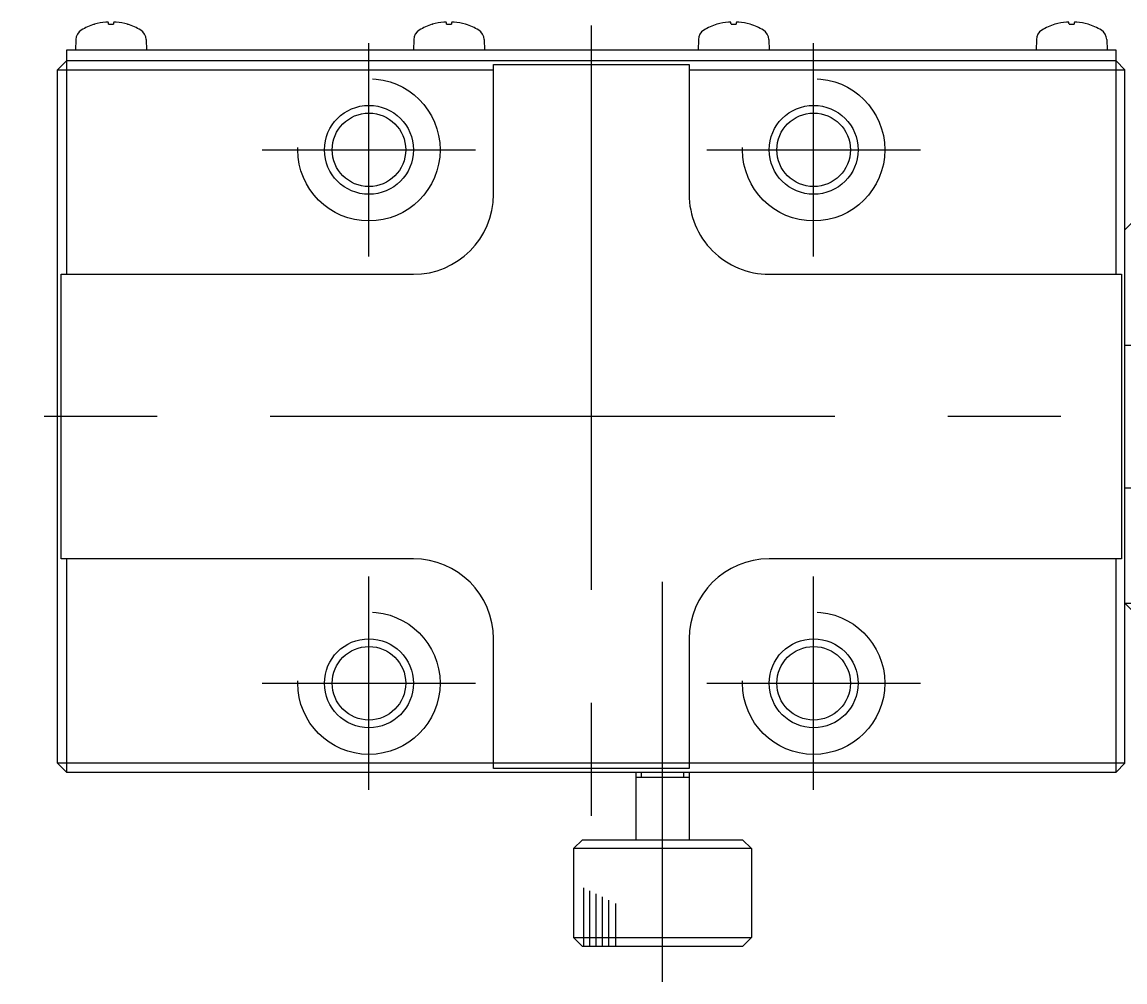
# Model space of a CAD drawing. Extents: x 1 to 214, y -1 to 198.
# Drawn here: x 77.8 to 139.8, y -0.6 to 53.4 of the extents above; entities that cross this region are included whole.
import ezdxf

# ---------------------------------------------------------------- set-up
doc = ezdxf.new("R2010")
doc.units = 0
doc.linetypes.add('CENTER', pattern=[50.8, 31.75, -6.35, 6.35, -6.35])
doc.linetypes.add('DASHED', pattern=[19.05, 12.7, -6.35])
doc.layers.get('0').update_dxf_attribs({"linetype": 'CONTINUOUS'})
doc.layers.add('CENTER', color=1, linetype='CENTER')

msp = doc.modelspace()

# ---------------------------------------------------------------- linework, layer by layer
at = {"color": 7, "linetype": 'CONTINUOUS'}
for p, q in [((82.492, 53.363), (82.468, 53.361)), ((82.516, 53.364), (82.492, 53.363)), ((82.527, 53.365), (82.516, 53.364)), ((82.538, 53.365), (82.527, 53.365)), ((82.547, 53.366), (82.538, 53.365)), ((82.556, 53.366), (82.547, 53.366)), ((82.564, 53.366), (82.556, 53.366)), ((82.572, 53.365), (82.564, 53.366)), ((82.578, 53.365), (82.572, 53.365)), ((82.584, 53.364), (82.578, 53.365)), ((82.588, 53.364), (82.584, 53.364)), ((82.591, 53.363), (82.588, 53.364)), ((82.593, 53.362), (82.591, 53.363)), ((82.594, 53.361), (82.593, 53.362)), ((82.923, 53.363), (82.92, 53.362)), ((82.92, 53.362), (82.92, 53.361)), ((82.926, 53.364), (82.923, 53.363)), ((82.93, 53.364), (82.926, 53.364)), ((82.936, 53.365), (82.93, 53.364)), ((82.942, 53.365), (82.936, 53.365)), ((82.95, 53.366), (82.942, 53.365)), ((82.958, 53.366), (82.95, 53.366)), ((82.967, 53.366), (82.958, 53.366)), ((82.976, 53.365), (82.967, 53.366)), ((82.987, 53.365), (82.976, 53.365)), ((82.998, 53.364), (82.987, 53.365)), ((83.046, 53.361), (82.998, 53.364)), ((101.492, 53.363), (101.468, 53.361)), ((101.516, 53.364), (101.492, 53.363)), ((101.527, 53.365), (101.516, 53.364)), ((101.538, 53.365), (101.527, 53.365)), ((101.547, 53.366), (101.538, 53.365)), ((101.556, 53.366), (101.547, 53.366)), ((101.564, 53.366), (101.556, 53.366)), ((101.572, 53.365), (101.564, 53.366)), ((101.578, 53.365), (101.572, 53.365)), ((101.584, 53.364), (101.578, 53.365)), ((101.588, 53.364), (101.584, 53.364)), ((101.591, 53.363), (101.588, 53.364)), ((101.593, 53.362), (101.591, 53.363)), ((101.594, 53.361), (101.593, 53.362)), ((101.923, 53.363), (101.92, 53.362)), ((101.92, 53.362), (101.92, 53.361)), ((101.926, 53.364), (101.923, 53.363)), ((101.93, 53.364), (101.926, 53.364)), ((101.936, 53.365), (101.93, 53.364)), ((101.942, 53.365), (101.936, 53.365)), ((101.95, 53.366), (101.942, 53.365)), ((101.958, 53.366), (101.95, 53.366)), ((101.967, 53.366), (101.958, 53.366)), ((101.976, 53.365), (101.967, 53.366)), ((101.987, 53.365), (101.976, 53.365)), ((101.998, 53.364), (101.987, 53.365)), ((102.046, 53.361), (101.998, 53.364)), ((117.492, 53.363), (117.468, 53.361)), ((117.516, 53.364), (117.492, 53.363)), ((117.527, 53.365), (117.516, 53.364)), ((117.538, 53.365), (117.527, 53.365)), ((117.547, 53.366), (117.538, 53.365)), ((117.556, 53.366), (117.547, 53.366)), ((117.564, 53.366), (117.556, 53.366)), ((117.572, 53.365), (117.564, 53.366)), ((117.578, 53.365), (117.572, 53.365)), ((117.584, 53.364), (117.578, 53.365)), ((117.588, 53.364), (117.584, 53.364)), ((117.591, 53.363), (117.588, 53.364)), ((117.593, 53.362), (117.591, 53.363)), ((117.594, 53.361), (117.593, 53.362)), ((117.923, 53.363), (117.92, 53.362)), ((117.92, 53.362), (117.92, 53.361)), ((117.926, 53.364), (117.923, 53.363)), ((117.93, 53.364), (117.926, 53.364)), ((117.936, 53.365), (117.93, 53.364)), ((117.942, 53.365), (117.936, 53.365)), ((117.95, 53.366), (117.942, 53.365)), ((117.958, 53.366), (117.95, 53.366)), ((117.967, 53.366), (117.958, 53.366)), ((117.976, 53.365), (117.967, 53.366)), ((117.987, 53.365), (117.976, 53.365)), ((117.998, 53.364), (117.987, 53.365)), ((118.046, 53.361), (117.998, 53.364)), ((136.492, 53.363), (136.468, 53.361)), ((136.516, 53.364), (136.492, 53.363)), ((136.527, 53.365), (136.516, 53.364)), ((136.538, 53.365), (136.527, 53.365)), ((136.547, 53.366), (136.538, 53.365)), ((136.556, 53.366), (136.547, 53.366)), ((136.564, 53.366), (136.556, 53.366)), ((136.572, 53.365), (136.564, 53.366)), ((136.578, 53.365), (136.572, 53.365)), ((136.584, 53.364), (136.578, 53.365)), ((136.588, 53.364), (136.584, 53.364)), ((136.591, 53.363), (136.588, 53.364)), ((136.593, 53.362), (136.591, 53.363)), ((136.594, 53.361), (136.593, 53.362)), ((136.92, 53.362), (136.919, 53.361)), ((136.922, 53.363), (136.92, 53.362)), ((136.926, 53.364), (136.922, 53.363)), ((136.93, 53.364), (136.926, 53.364)), ((136.936, 53.365), (136.93, 53.364)), ((136.942, 53.365), (136.936, 53.365)), ((136.95, 53.366), (136.942, 53.365)), ((136.958, 53.366), (136.95, 53.366)), ((136.967, 53.366), (136.958, 53.366)), ((136.976, 53.365), (136.967, 53.366)), ((136.987, 53.365), (136.976, 53.365)), ((136.998, 53.364), (136.987, 53.365)), ((137.046, 53.361), (136.998, 53.364)), ((81.838, 53.241), (81.84, 53.241)), ((82.618, 53.241), (82.895, 53.241)), ((83.674, 53.241), (83.676, 53.241)), ((100.838, 53.241), (100.84, 53.241)), ((101.618, 53.241), (101.895, 53.241)), ((102.674, 53.241), (102.676, 53.241)), ((116.838, 53.241), (116.84, 53.241)), ((117.618, 53.241), (117.895, 53.241)), ((118.674, 53.241), (118.676, 53.241)), ((135.838, 53.241), (135.84, 53.241)), ((136.618, 53.241), (136.895, 53.241)), ((137.674, 53.241), (137.676, 53.241)), ((80.778, 52.382), (80.757, 51.778)), ((84.736, 52.382), (84.757, 51.778)), ((99.778, 52.382), (99.757, 51.778)), ((103.736, 52.382), (103.757, 51.778)), ((115.778, 52.382), (115.757, 51.778)), ((119.736, 52.382), (119.757, 51.778)), ((134.778, 52.382), (134.757, 51.778)), ((138.736, 52.382), (138.757, 51.778)), ((139.257, 51.778), (80.257, 51.778)), ((80.257, 51.778), (80.257, 39.178)), ((139.257, 39.178), (139.257, 51.778)), ((79.757, 50.678), (80.257, 51.178)), ((139.257, 51.178), (80.257, 51.178)), ((104.257, 43.678), (104.257, 50.978)), ((104.257, 50.978), (115.257, 50.978)), ((115.257, 50.978), (115.257, 43.678)), ((139.757, 50.678), (139.257, 51.178)), ((79.757, 11.678), (79.757, 50.678)), ((79.757, 50.678), (104.257, 50.678)), ((115.257, 50.678), (139.757, 50.678)), ((139.757, 11.678), (139.757, 50.678)), ((139.757, 41.678), (140.257, 42.178)), ((79.957, 23.178), (79.957, 39.178)), ((79.957, 39.178), (99.757, 39.178)), ((119.757, 39.178), (139.557, 39.178)), ((139.557, 39.178), (139.557, 23.178)), ((142.757, 35.178), (139.757, 35.178)), ((139.757, 27.178), (142.757, 27.178)), ((99.757, 23.178), (79.957, 23.178)), ((80.257, 23.178), (80.257, 11.178)), ((139.557, 23.178), (119.757, 23.178)), ((139.257, 11.178), (139.257, 23.178)), ((139.757, 20.678), (140.257, 20.178)), ((139.757, 20.678), (147.757, 20.678)), ((104.257, 11.378), (104.257, 18.678)), ((115.257, 18.678), (115.257, 11.378)), ((79.757, 11.678), (80.257, 11.178)), ((139.757, 11.678), (79.757, 11.678)), ((80.257, 11.178), (139.257, 11.178)), ((115.257, 11.378), (104.257, 11.378)), ((112.257, 11.178), (112.257, 7.378)), ((115.257, 11.178), (115.257, 7.378)), ((139.257, 11.178), (139.757, 11.678)), ((115.257, 10.878), (112.257, 10.878)), ((109.257, 7.378), (108.757, 6.878)), ((118.757, 6.878), (108.757, 6.878)), ((108.757, 6.878), (108.757, 1.878)), ((109.257, 7.378), (118.257, 7.378)), ((118.257, 7.378), (118.757, 6.878)), ((118.757, 6.878), (118.757, 1.878)), ((108.757, 1.878), (118.757, 1.878)), ((109.257, 1.378), (108.757, 1.878)), ((118.257, 1.378), (118.757, 1.878)), ((118.257, 1.378), (109.257, 1.378))]:
    msp.add_line(p, q, dxfattribs=at)
at = {"color": 3, "linetype": 'CONTINUOUS'}
for p, q in [((112.558, 11.178), (112.558, 10.878)), ((114.956, 10.878), (114.956, 11.178)), ((109.33, 1.382), (109.33, 4.669)), ((109.666, 1.382), (109.666, 4.506)), ((110.024, 1.382), (110.024, 4.332)), ((110.382, 1.382), (110.382, 4.158)), ((110.739, 1.382), (110.739, 3.984)), ((111.142, 1.382), (111.142, 3.788))]:
    msp.add_line(p, q, dxfattribs=at)
at = {"color": 3, "linetype": 'DASHED'}
for centre in [(97.257, 46.178), (122.257, 46.178), (97.257, 16.178), (122.257, 16.178)]:
    msp.add_circle(centre, 4, dxfattribs=at)
at = {"color": 3, "linetype": 'CONTINUOUS'}
for centre in [(97.257, 46.178), (122.257, 46.178), (97.257, 16.178), (122.257, 16.178)]:
    msp.add_circle(centre, 2.5, dxfattribs=at)
at = {"color": 7, "linetype": 'CONTINUOUS'}
for centre in [(97.257, 46.178), (122.257, 46.178), (97.257, 16.178), (122.257, 16.178)]:
    msp.add_circle(centre, 2.067, dxfattribs=at)
for centre, radius, start, end in [((82.753, 50.17), 3.204, 95.10359, 106.72026), ((81.505, 53.079), 1.125, 8.13061, 14.50962), ((84.008, 53.079), 1.125, 165.49038, 171.86939), ((82.761, 50.17), 3.204, 73.27974, 84.89641), ((101.753, 50.17), 3.204, 95.10359, 106.72026), ((100.505, 53.079), 1.125, 8.13061, 14.50962), ((103.008, 53.079), 1.125, 165.49038, 171.86939), ((101.761, 50.17), 3.204, 73.27974, 84.89641), ((117.753, 50.17), 3.204, 95.10359, 106.72026), ((116.505, 53.079), 1.125, 8.13061, 14.50962), ((119.008, 53.079), 1.125, 165.49038, 171.86939), ((117.761, 50.17), 3.204, 73.27974, 84.89641), ((136.753, 50.17), 3.204, 95.10359, 106.72026), ((135.505, 53.079), 1.125, 8.13061, 14.50962), ((138.008, 53.079), 1.125, 165.49038, 171.86939), ((136.761, 50.17), 3.204, 73.27974, 84.89641), ((81.418, 52.36), 0.64, 121.54462, 178), ((82.757, 50.178), 3.2, 107.01118, 121.54462), ((81.838, 53.181), 0.06, 90, 107.01118), ((83.676, 53.181), 0.06, 72.98882, 90), ((82.757, 50.178), 3.2, 58.45538, 72.98882), ((84.096, 52.36), 0.64, 2, 58.45538), ((100.418, 52.36), 0.64, 121.54462, 178), ((101.757, 50.178), 3.2, 107.01118, 121.54462), ((100.838, 53.181), 0.06, 90, 107.01118), ((102.676, 53.181), 0.06, 72.98882, 90), ((101.757, 50.178), 3.2, 58.45538, 72.98882), ((103.096, 52.36), 0.64, 2, 58.45538), ((116.418, 52.36), 0.64, 121.54462, 178), ((117.757, 50.178), 3.2, 107.01118, 121.54462), ((116.838, 53.181), 0.06, 90, 107.01118), ((118.676, 53.181), 0.06, 72.98882, 90), ((117.757, 50.178), 3.2, 58.45538, 72.98882), ((119.096, 52.36), 0.64, 2, 58.45538), ((135.418, 52.36), 0.64, 121.54462, 178), ((136.757, 50.178), 3.2, 107.01118, 121.54462), ((135.838, 53.181), 0.06, 90, 107.01118), ((137.676, 53.181), 0.06, 72.98882, 90), ((136.757, 50.178), 3.2, 58.45538, 72.98882), ((138.096, 52.36), 0.64, 2, 58.45538), ((99.757, 43.678), 4.5, 270, 0), ((119.753, 43.675), 4.496, 179.9553, 270.0447), ((99.757, 18.678), 4.5, 0, 90), ((119.757, 18.678), 4.5, 90, 180)]:
    msp.add_arc(centre, radius, start, end, dxfattribs=at)
at = {"layer": 'CENTER', "color": 1, "linetype": 'CENTER'}
for p, q in [((109.757, 53.178), (109.757, 8.578)), ((97.257, 40.178), (97.257, 52.178)), ((122.257, 40.178), (122.257, 52.178)), ((91.257, 46.178), (103.257, 46.178)), ((116.257, 46.178), (128.257, 46.178)), ((174.257, 31.178), (77.757, 31.178)), ((97.257, 10.178), (97.257, 22.178)), ((113.757, -0.622), (113.757, 21.878)), ((122.257, 10.178), (122.257, 22.178)), ((91.257, 16.178), (103.257, 16.178)), ((116.257, 16.178), (128.257, 16.178))]:
    msp.add_line(p, q, dxfattribs=at)

doc.saveas('drawing.dxf')
